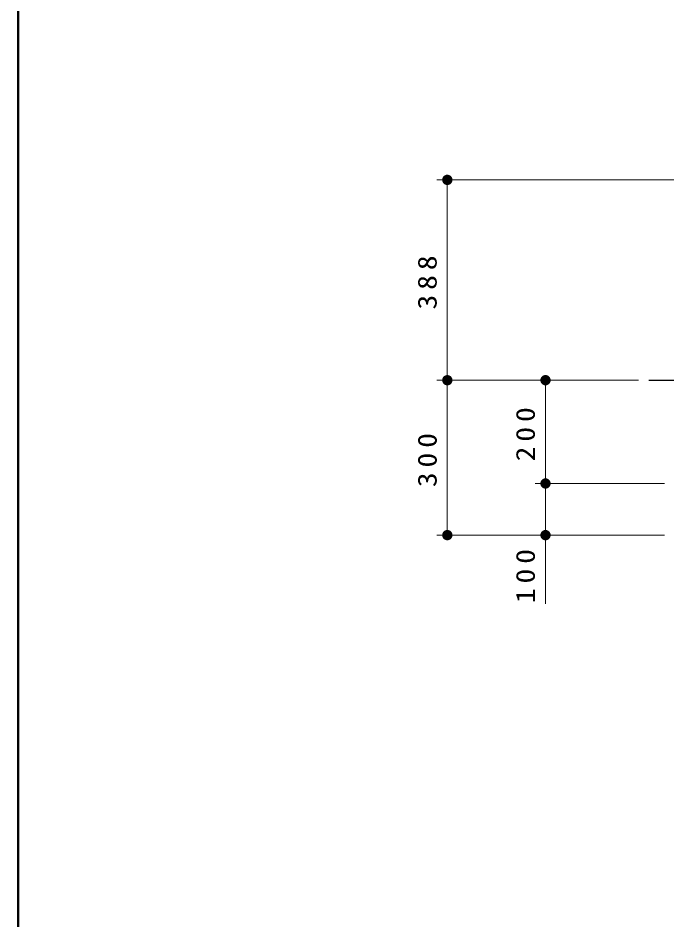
# Model space of a CAD drawing. Units: millimetres on the paper, scale 1:20. Extents: x -365 to 10, y -38 to 257.
# Drawn here: x -365 to -302.2, y 61.6 to 148.9 of the extents above; entities that cross this region are included whole.
import ezdxf

# ---------------------------------------------------------------- set-up
doc = ezdxf.new("R2010")
doc.units = ezdxf.units.MM
doc.layers.add('LY_1', color=7, linetype='Continuous', lineweight=25)
doc.layers.add('LY_2', color=7, linetype='Continuous', lineweight=13)
doc.styles.add('ＭＳ ゴシック', font='')
doc.styles.get('ＭＳ ゴシック').set_extended_font_data('MS Gothic')

# ---------------------------------------------------------------- blocks, each defined once
blk = doc.blocks.new('filled_dot')
at = {"color": 0, "linetype": 'Continuous', "lineweight": -2, "const_width": 1.25}
blk.add_lwpolyline([(-0.625, 0, 1), (0.625, 0, 1)], format="xyb", close=True, dxfattribs=at)

msp = doc.modelspace()

# ---------------------------------------------------------------- linework, layer by layer
at = {"layer": 'LY_1', "lineweight": 13}
for p, q in [((-300.967, 133.25), (-324.467, 133.25)), ((-323.467, 113.853), (-323.467, 133.25)), ((-304.967, 113.853), (-324.467, 113.853)), ((-323.467, 98.853), (-323.467, 113.853)), ((-313.967, 103.853), (-313.967, 113.853)), ((-302.467, 103.853), (-314.967, 103.853)), ((-313.967, 92.206), (-313.967, 103.853)), ((-302.467, 98.853), (-324.467, 98.853))]:
    msp.add_line(p, q, dxfattribs=at)
at = {"layer": 'LY_1', "color": 4}
msp.add_line((-303.967, 113.853), (-298.967, 113.853), dxfattribs=at)
at = {"layer": 'LY_2', "lineweight": 50}
msp.add_line((-365, 257), (-365, 0), dxfattribs=at)

# ---------------------------------------------------------------- block references
at = {"layer": 'LY_1', "lineweight": 13, "xscale": 0.4, "yscale": 0.4}
for p, rotation in [((-323.467, 133.25), 270), ((-323.467, 113.853), 270), ((-313.967, 113.853), 270), ((-313.967, 103.853), 270), ((-323.467, 98.853), 90), ((-313.967, 98.853), 90)]:
    msp.add_blockref('filled_dot', p, dxfattribs=dict(at, rotation=rotation))

# ---------------------------------------------------------------- texts
at = {"layer": 'LY_1', "char_height": 1.833, "attachment_point": 8, "rotation": 90, "style": 'ＭＳ ゴシック'}
for s, insert in [('\\T1.33;\\W1.15;388', (-324.467, 123.552)), ('\\T1.33;\\W1.15;200', (-314.967, 108.853)), ('\\T1.33;\\W1.15;300', (-324.467, 106.353)), ('\\T1.33;\\W1.15;100', (-314.967, 95.123))]:
    msp.add_mtext(s, dxfattribs=dict(at, insert=insert))

doc.saveas('drawing.dxf')
